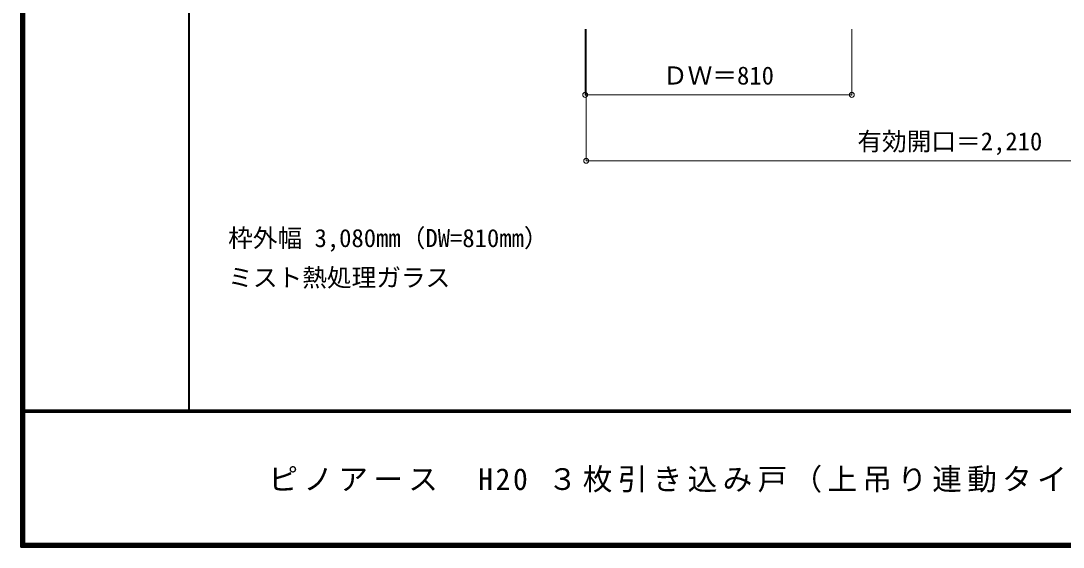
# Model space of a CAD drawing. Units: millimetres, scale not verified. Extents: x -6000 to 5700, y -4307 to 4260.
# Drawn here: x -6000 to -2833, y -4205 to -2606 of the extents above; entities that cross this region are included whole.
import ezdxf
from ezdxf.enums import TextEntityAlignment as Align

# ---------------------------------------------------------------- set-up
doc = ezdxf.new("R2010")
doc.units = ezdxf.units.MM
doc.header["$LTSCALE"] = 30
doc.header["$PDMODE"] = 32
doc.header["$PDSIZE"] = 15
doc.layers.add('0-A_文字', color=7, linetype='Continuous')
doc.layers.add('F-A_文字', color=7, linetype='Continuous')
doc.layers.add('0-B_寸法', color=4, linetype='Continuous', lineweight=9)
doc.layers.add('F-1_枠', color=6, linetype='Continuous', lineweight=40)
doc.styles.add('ＭＳ ゴシック', font='')
doc.styles.get('ＭＳ ゴシック').set_extended_font_data('MS Gothic')

msp = doc.modelspace()

# ---------------------------------------------------------------- linework, layer by layer
at = {"layer": '0-B_寸法'}
for p, q in [((-4285, -2831.25), (-4285, -2631.25)), ((-4282, -3031.25), (-4282, -2631.25)), ((-3475, -2831.25), (-3475, -2631.25)), ((-4285, -2831.25), (-3475, -2831.25)), ((-4282, -3031.25), (-2072, -3031.25))]:
    msp.add_line(p, q, dxfattribs=at)
at = {"layer": '0-B_寸法', "color": 7}
for p in [(-4285, -2831.25), (-3475, -2831.25), (-4282, -3031.25)]:
    msp.add_point(p, dxfattribs=at)
at = {"layer": 'F-1_枠'}
for p, q in [((-6000, 4175), (-6000, -4205)), ((-5995, 4175), (-5995, -4205)), ((-5990, 4175), (-5990, -4205)), ((-5490, 4175), (-5490, -3790)), ((5700, -3790), (-6000, -3790)), ((5700, -3795), (-6000, -3795)), ((5700, -4195), (-6000, -4195)), ((5700, -4200), (-6000, -4200)), ((5700, -4205), (-6000, -4205))]:
    msp.add_line(p, q, dxfattribs=at)

# ---------------------------------------------------------------- texts
at = {"layer": '0-A_文字', "style": 'ＭＳ ゴシック'}
for s, p in [('枠外幅 3,080mm（DW=810mm）', (-5370, -3310)), ('ミスト熱処理ガラス', (-5370, -3430))]:
    msp.add_text(s, height=54.99, dxfattribs=at).set_placement(p, align=Align.BOTTOM_LEFT)
at = {"layer": '0-B_寸法', "color": 7, "style": 'ＭＳ ゴシック'}
for s, p in [('ＤＷ＝810', (-4048.75, -2816.25)), ('有効開口＝2,210', (-3458.25, -3016.25))]:
    msp.add_text(s, height=54.99, dxfattribs=at).set_placement(p, align=Align.BOTTOM_LEFT)
at = {"layer": 'F-A_文字', "insert": (-5247.55, -4040), "char_height": 65.98, "attachment_point": 7, "style": 'ＭＳ ゴシック'}
msp.add_mtext('\\T1.18;ピノアース\u3000H20\\~３枚引き込み戸（上吊り連動タイプ）Ｎ－ＶＦ／ＶＳ／ＶＶ', dxfattribs=at)

doc.saveas('drawing.dxf')
